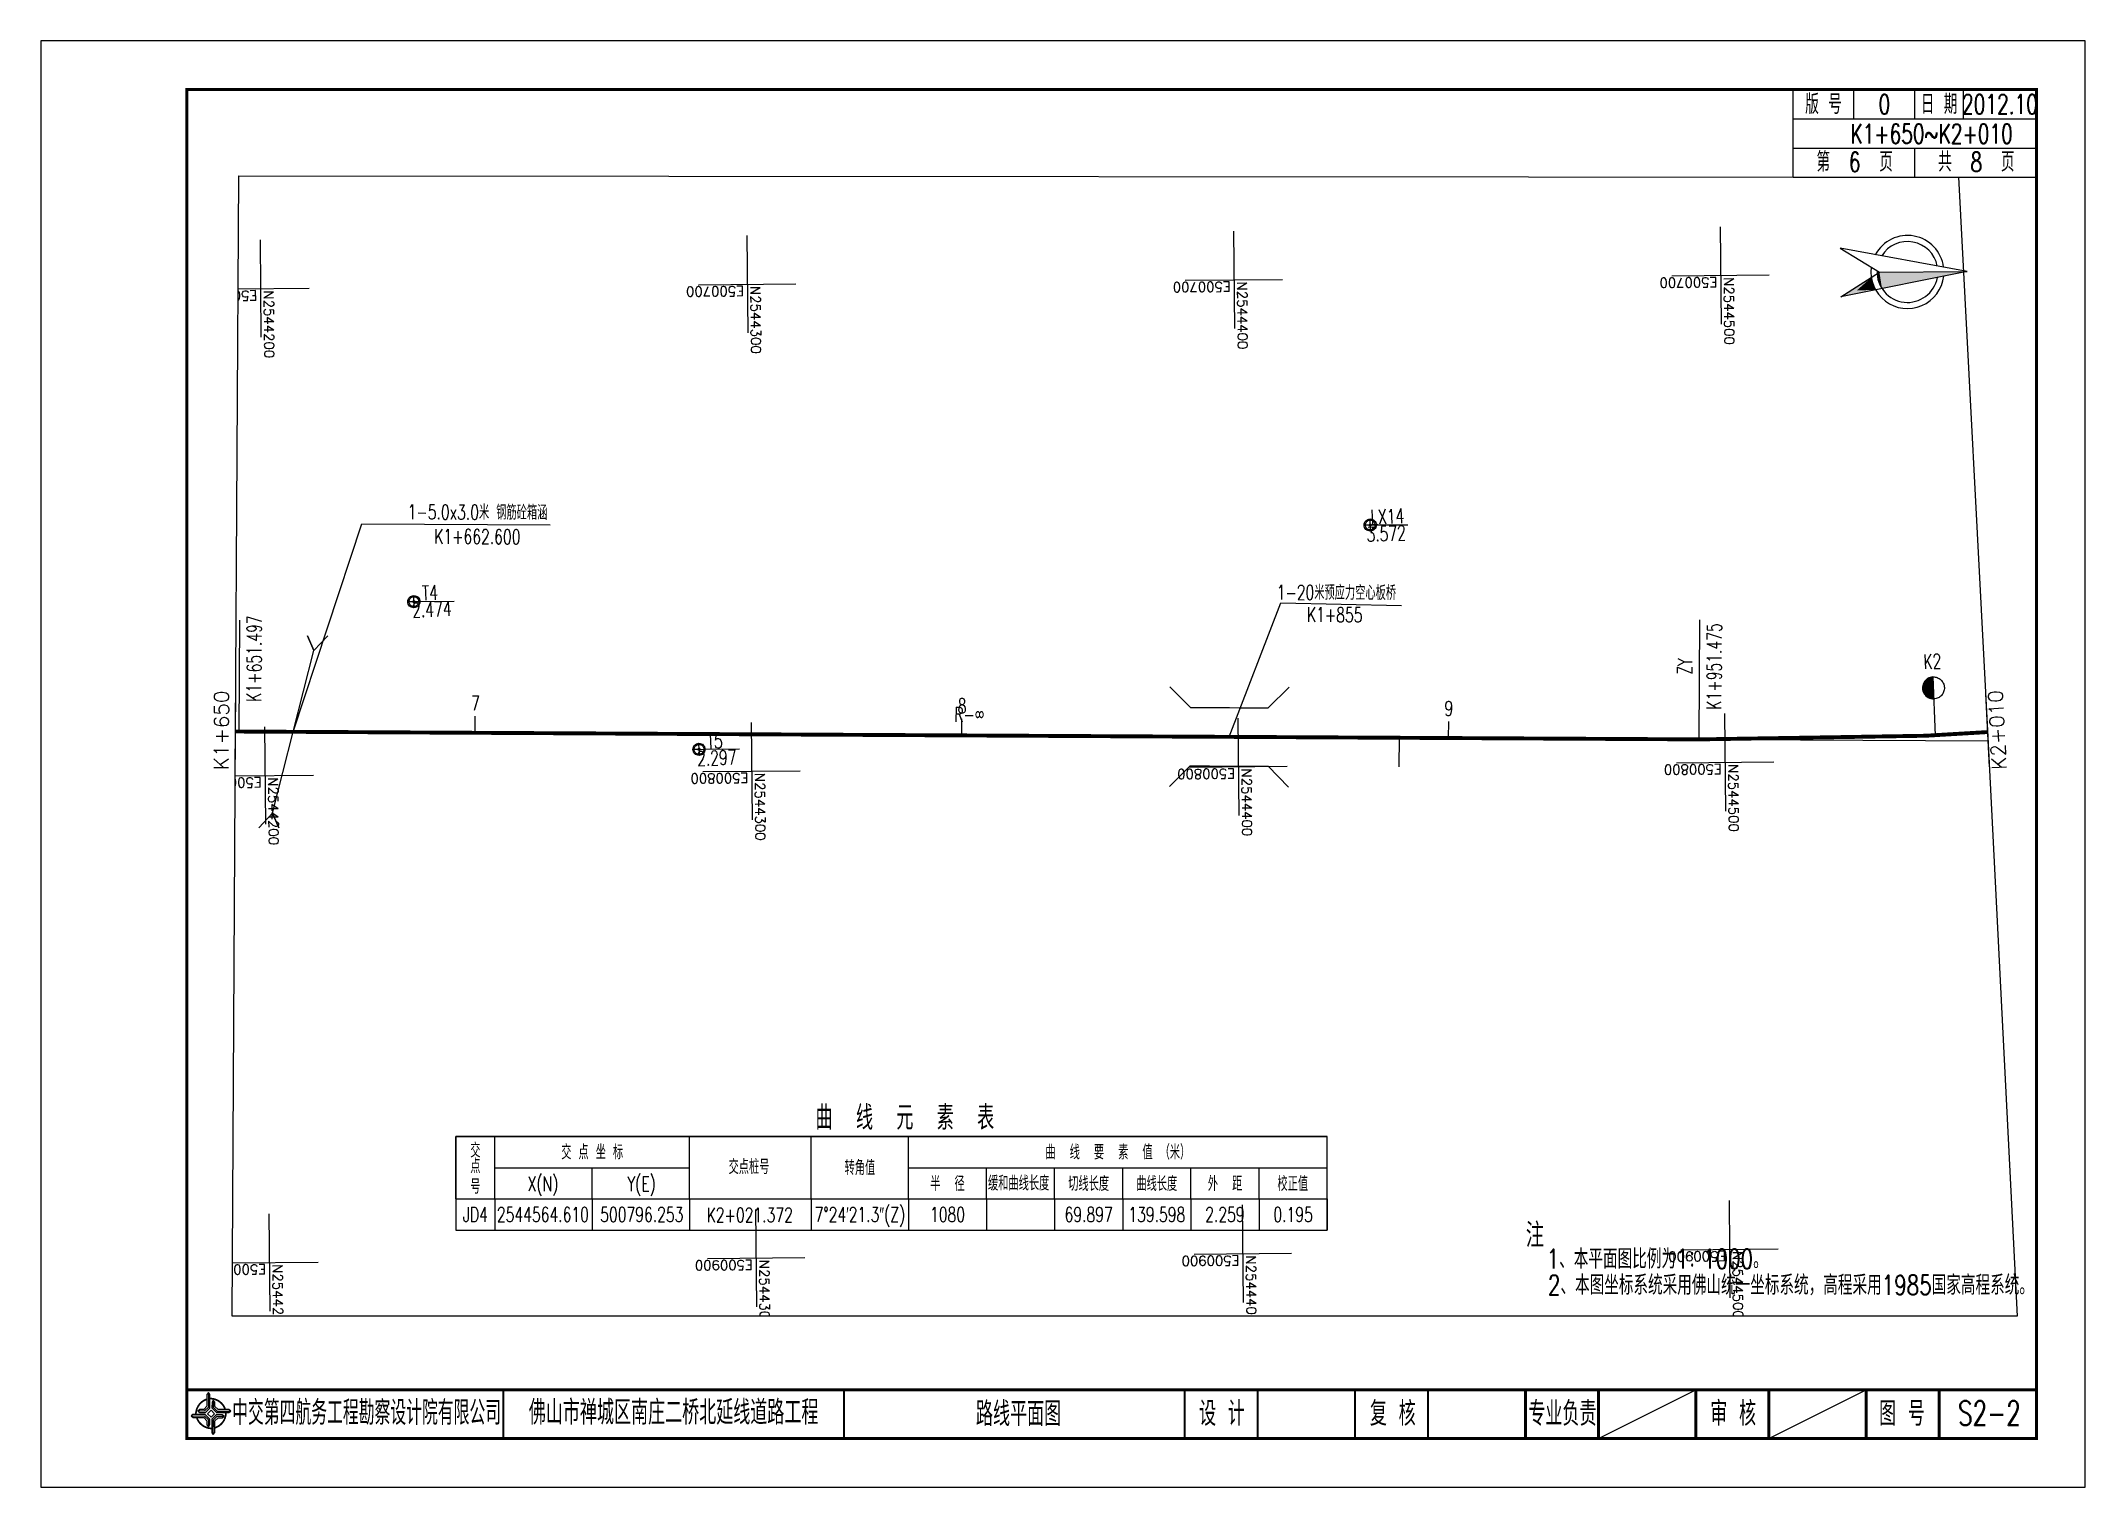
# Paper-space layout '平面图006' of a CAD drawing. Header units: inches, sheet in millimetres. Extents: x -7 to 413, y -20 to 277.
# The model-space entities are those that its viewports show. They can reach past a viewport. Long polylines and large blocks are cut down to what shows.
import ezdxf
from ezdxf.enums import TextEntityAlignment as Align

# ---------------------------------------------------------------- set-up
doc = ezdxf.new("R2010")
doc.units = ezdxf.units.IN
for name, color, linetype in [('canshu', 7, 'Continuous'), ('circle', 3, 'Continuous'), ('HIDE_B', 7, 'Continuous'), ('station', 6, 'Continuous'), ('zhix', 7, 'Continuous'), ('内起讫桩号', 7, 'Continuous'), ('图框', 7, 'Continuous'), ('坐标网', 2, 'Continuous'), ('控制导线点', 7, 'Continuous'), ('文字', 7, 'Continuous'), ('构造物', 5, 'Continuous'), ('标题栏', 7, 'Continuous'), ('桥梁', 6, 'Continuous'), ('次轮廓线', 7, 'Continuous'), ('红色线', 1, 'Continuous'), ('表头', 6, 'Continuous'), ('表线', 7, 'Continuous'), ('表行', 7, 'Continuous'), ('要素桩', 7, 'Continuous')]:
    doc.layers.add(name, color=color, linetype=linetype)
doc.styles.add('GTF_XW', font='simplex1.shx', dxfattribs={"width": 0.7, "bigfont": 'hztxt.shx'})
doc.styles.get("Standard").update_dxf_attribs({"font": 'simplex1.shx', "width": 0.7, "bigfont": 'hztxt.shx'})
doc.styles.add('内起讫桩号', font='simplex1.shx', dxfattribs={"width": 0.7, "bigfont": 'hztxt.shx'})
doc.styles.add('构造物', font='simplex1.shx', dxfattribs={"width": 0.75, "bigfont": 'hztxt.shx'})
doc.styles.add('桥梁', font='simplex1.shx', dxfattribs={"width": 0.75, "bigfont": 'hztxt.shx'})
doc.styles.add('表头', font='simplex1.shx', dxfattribs={"width": 0.7, "bigfont": 'hztxt.shx'})
doc.styles.add('表行', font='simplex1.shx', dxfattribs={"width": 0.7, "bigfont": 'hztxt.shx'})

# ---------------------------------------------------------------- blocks, each defined once
blk = doc.blocks.new('TK.SBZ')
at = {"layer": '标题栏'}
blk.add_line((-15, 0), (15, 0), dxfattribs=at)
at = {"layer": '内起讫桩号', "style": '内起讫桩号'}
blk.add_attdef('0001', text='', height=2.5, dxfattribs=at).set_placement((0, 1), align=Align.BOTTOM_CENTER)
blk = doc.blocks.new('TK.EBZ')
at = {"layer": '标题栏'}
blk.add_line((-15, 0), (15, 0), dxfattribs=at)
at = {"layer": '内起讫桩号', "style": '内起讫桩号'}
blk.add_attdef('0001', text='', height=2.5, dxfattribs=at).set_placement((0, -1), align=Align.TOP_CENTER)
blk = doc.blocks.new('*U18')
at = {"linetype": 'Continuous'}
for points in [[(7.37, -20.86), (4.74, -14.23), (2.1, -14.85)], [(7.37, -20.86), (2.1, -14.85), (10, -27.5)], [(7.37, -20.86), (7.24, -13.14), (4.74, -14.23)], [(7.37, -20.86), (10, -27.5), (7.24, -13.14)]]:
    blk.add_solid(points, dxfattribs=at)
blk = doc.blocks.new('*U17')
at = {"linetype": 'Continuous'}
for points in [[(0, 24.5), (0, -11.5), (6.74, -10.53)], [(0.62, -12.48), (6.74, -10.53), (0, -11.5)], [(6.74, -10.53), (0.62, -12.48), (3.8, -11.91)]]:
    blk.add_solid(points, dxfattribs=at)
blk = doc.blocks.new('TK.ZBZ')
for p, q in [((0, 24.5), (-10, -27.5)), ((0, -11.5), (0, 24.5)), ((0, 24.5), (10, -27.5)), ((-10, -27.5), (0, -11.5)), ((10, -27.5), (0, -11.5))]:
    blk.add_line(p, q)
for radius, start, end in [(15, 97.08036, 241.14858), (12.5, 100.83878, 237.39017), (15, 261.96927, 82.91964), (12.5, 267.17751, 79.16122)]:
    blk.add_arc((0, 0), radius, start, end)
at = {"linetype": 'Continuous'}
for name in ['*U17', '*U18']:
    blk.add_blockref(name, (0, 0), dxfattribs=at)
blk = doc.blocks.new('曲线元素表带坐标无要素桩表行')
at = {"layer": '表线'}
for p, q in [((-179, 0), (-179, -12.8)), ((-163, 0), (-163, -12.8)), ((-123, 0), (-123, -12.8)), ((-83, 0), (-83, -12.8)), ((-33, 0), (-33, -12.8)), ((7, 0), (7, -12.8)), ((39, 0), (39, -12.8)), ((67, 0), (67, -12.8)), ((95, 0), (95, -12.8)), ((123, 0), (123, -12.8)), ((151, 0), (151, -12.8)), ((179, 0), (179, -12.8)), ((-179, -12.8), (179, -12.8))]:
    blk.add_line(p, q, dxfattribs=at)
at = {"layer": '表行', "style": '表行'}
for tag, width, p in [('JDNAME', 0.75, (-171, -6.4)), ('XN', 0.75, (-143.25, -6.4)), ('YE', 0.75, (-102.62, -6.4)), ('JDZH', 0.75, (-58.27, -6.59)), ('ZHUANJ', 0.65, (-13, -6.4)), ('RR', 0.75, (23, -6.4)), ('S1_S2', 0.75, (53, -6.4)), ('T1_T2', 0.75, (81, -6.4)), ('SC', 0.75, (109, -6.4)), ('EE', 0.75, (137, -6.4)), ('S_T', 0.75, (165, -6.4))]:
    blk.add_attdef(tag, text='', height=4.5, dxfattribs=dict(at, width=width)).set_placement(p, align=Align.MIDDLE_CENTER)
blk = doc.blocks.new('曲线元素表带坐标无要素桩表头')
at = {"layer": '表线'}
for p, q in [((-179, 25.6), (179, 25.6)), ((-179, 0), (-179, 25.6)), ((179, 0), (179, 25.6))]:
    blk.add_line(p, q, dxfattribs=at)
at = {"layer": '表线', "color": 7}
for p, q in [((-163, 0), (-163, 25.6)), ((-83, 0), (-83, 25.6)), ((-33, 0), (-33, 25.6)), ((7, 0), (7, 25.6)), ((-163, 12.8), (-83, 12.8)), ((-123, 0), (-123, 12.8)), ((7, 12.8), (179, 12.8)), ((39, 0), (39, 12.8)), ((67, 0), (67, 12.8)), ((95, 0), (95, 12.8)), ((123, 0), (123, 12.8)), ((151, 0), (151, 12.8)), ((-179, 0), (179, 0))]:
    blk.add_line(p, q, dxfattribs=at)
at = {"layer": '表头', "color": 7, "style": '表头', "width": 0.7}
for s, height, p in [('曲  线  元  素  表', 10, (5.5, 33.38)), ('点', 6, (-171, 13.5)), ('交', 6, (-171, 20)), ('交 点 坐 标', 6, (-123, 19.25)), ('交点桩号', 6, (-58.56, 13.19)), ('曲  线  要  素  值 （米）', 6, (93, 19.2)), ('号', 6, (-171, 5.13)), ('X(N)', 6, (-143.25, 6.25)), ('Y(E)', 6, (-102.75, 6.25)), ('转角值', 6, (-13, 12.8)), ('半  径', 6, (23, 6.25)), ('缓和曲线长度', 6, (52.24, 6.45)), ('切线长度', 6, (81, 6.25)), ('曲线长度', 6, (109, 6.25)), ('外  距', 6, (137.06, 6.25)), ('校正值', 6, (164.88, 6.25))]:
    blk.add_text(s, height=height, dxfattribs=at).set_placement(p, align=Align.MIDDLE_CENTER)
blk = doc.blocks.new('tb')
at = {"lineweight": -3}
h = blk.add_hatch(color=256, dxfattribs=at)
h.paths.add_polyline_path([(-1.23, -0.13), (-3.78, -0.14), (-4.14, -0.41), (-1.4, -0.44), (-0.56, -1.24), (-0.54, -2.62), (-0.27, -2.2), (-0.26, -1.06)])
h.paths.add_polyline_path([(0.13, -1.08), (0.14, -3.86), (0.41, -4.26), (0.44, -1.24), (1.25, -0.43), (2.66, -0.43), (2.26, -0.16), (1.07, -0.15)])
h.paths.add_polyline_path([(1.08, 0.3), (3.62, 0.3), (4.02, 0.56), (1.25, 0.57), (0.43, 1.39), (0.43, 2.8), (0.16, 2.41), (0.15, 1.24)])
h.paths.add_polyline_path([(-0.28, 1.21), (-0.28, 3.99), (-0.56, 4.39), (-0.57, 1.41), (-1.38, 0.6), (-2.74, 0.56), (-2.33, 0.3), (-1.2, 0.29)])
for p, q in [((-0.56, 4.39), (-0.57, 1.41)), ((-1.38, 0.6), (-2.74, 0.56)), ((-0.57, 1.41), (-1.38, 0.6)), ((0.43, 2.8), (0.43, 1.39)), ((0.43, 1.39), (1.25, 0.57)), ((1.25, 0.57), (4.02, 0.56)), ((-4.14, -0.41), (-1.4, -0.44)), ((-1.4, -0.44), (-0.56, -1.24)), ((-0.56, -1.24), (-0.54, -2.62)), ((0.41, -4.26), (0.44, -1.24)), ((0.44, -1.24), (1.25, -0.43)), ((1.25, -0.43), (2.66, -0.43))]:
    blk.add_line(p, q, dxfattribs=at)
at = {"lineweight": -3, "flags": 128}
for points in [[(-0.9, 3.99), (-0.9, 1.58), (-1.53, 0.91), (-2.34, 0.91), (-2.74, 0.56), (-2.33, 0.3), (-1.2, 0.29), (-0.28, 1.21), (-0.28, 3.99), (-0.56, 4.39)], [(-0.04, 0.77), (0.68, 0.04), (-0.04, -0.69), (-0.77, 0.05)], [(3.62, 0.92), (1.43, 0.92), (0.77, 1.54), (0.77, 2.38), (0.43, 2.8), (0.16, 2.41), (0.15, 1.24), (1.08, 0.3), (3.62, 0.3), (4.02, 0.56)], [(-3.73, -0.76), (-1.54, -0.76), (-0.89, -1.39), (-0.89, -2.21), (-0.54, -2.62), (-0.27, -2.2), (-0.26, -1.06), (-1.23, -0.13), (-3.78, -0.14), (-4.14, -0.41)], [(0.75, -3.85), (0.75, -1.43), (1.4, -0.78), (2.26, -0.78), (2.66, -0.43), (2.26, -0.16), (1.07, -0.15), (0.13, -1.08), (0.14, -3.86), (0.41, -4.26)]]:
    blk.add_lwpolyline(points, close=True, dxfattribs=at)
at = {"lineweight": -3, "const_width": 0.35, "flags": 128}
for points in [[(-0.9, 3.02, 0.324167), (-3.16, -0.14)], [(2.88, 0.92, 0.324403), (-0.24, 3.15)], [(0.75, -2.86, 0.325418), (3.02, 0.26)], [(-2.98, -0.76, 0.322976), (0.14, -2.98)]]:
    blk.add_lwpolyline(points, format="xyb", dxfattribs=at)
blk = doc.blocks.new('123')
at = {"layer": '图框', "linetype": 'Continuous'}
for points in [[(-7.5, 277), (-7.5, -20)], [(412.5, 277), (-7.5, 277)], [(412.5, -20), (412.5, 277)], [(-7.5, -20), (412.5, -20)]]:
    blk.add_lwpolyline(points, dxfattribs=at)
blk = doc.blocks.new('公里标')
at = {"layer": 'station'}
h = blk.add_hatch(color=256, dxfattribs=at)
edge = h.paths.add_edge_path()
edge.add_arc((0, 13), 3, 90, 270)
edge.add_line((0, 10), (0, 16))
blk.add_line((0, 16), (0, 0), dxfattribs=at)
blk.add_lwpolyline([(0, 16, 1), (0, 10)], format="xyb", close=True, dxfattribs=at)
blk.add_lwpolyline([(0, 16, -1), (0, 10, -15.340907)], format="xyb", dxfattribs=at)
blk = doc.blocks.new('控制导线点')
at = {"layer": '控制导线点'}
for p, q in [((500961.792, 2543567.946, 3.298), (500960.192, 2543567.946)), ((500962.192, 2543568.346, 3.298), (500962.192, 2543569.946)), ((500962.192, 2543567.546, 3.298), (500962.192, 2543565.946)), ((500962.592, 2543567.946, 3.298), (500964.192, 2543567.946))]:
    blk.add_line(p, q, dxfattribs=at)
for centre, radius in [((500962.192, 2543567.946), 2.5), ((500962.192, 2543567.946), 2), ((500962.192, 2543567.946, 3.298), 0.4)]:
    blk.add_circle(centre, radius, dxfattribs=at)

msp = doc.modelspace()

# ---------------------------------------------------------------- linework, layer by layer
msp.add_line((500800.35, 2544433.05), (500794.35, 2544433.14))
at = {"layer": 'circle', "flags": 128}
msp.add_lwpolyline([(501098.74, 2542642), (501070.02, 2543056.24), (500722.15, 2543579.97), (500789.69, 2544110.56), (500796.25, 2544564.61), (500780.14, 2544704.36), (500785.15, 2545040.06)], dxfattribs=at)
at = {"layer": 'circle'}
for centre in [(500795.24, 2544494.72), (500790.91, 2544194.77)]:
    msp.add_circle(centre, 0, dxfattribs=at)
at = {"layer": 'station'}
for p, q in [((500794.5, 2544443.25), (500791.07, 2544443.3)), ((500793.06, 2544343.26), (500789.63, 2544343.31)), ((500791.61, 2544243.27), (500788.18, 2544243.32))]:
    msp.add_line(p, q, dxfattribs=at)
at = {"layer": 'zhix', "const_width": 0.8, "flags": 128}
msp.add_lwpolyline([(500779.06, 2544027.01, 0.028053), (500790.91, 2544194.77), (500795.24, 2544494.72, 0.032326), (500788.25, 2544634.05, -0.032451)], format="xyb", dxfattribs=at)
at = {"layer": '坐标网'}
for p, q in [((500700, 2544490), (500700, 2544510)), ((500800, 2544490), (500800, 2544510)), ((500900, 2544490), (500900, 2544510)), ((500690, 2544500), (500710, 2544500)), ((500790, 2544500), (500810, 2544500)), ((500890, 2544500), (500910, 2544500)), ((500700, 2544390), (500700, 2544410)), ((500800, 2544390), (500800, 2544410)), ((500900, 2544390), (500900, 2544410)), ((500690, 2544400), (500710, 2544400)), ((500790, 2544400), (500810, 2544400)), ((500890, 2544400), (500910, 2544400)), ((500700, 2544290), (500700, 2544310)), ((500800, 2544290), (500800, 2544310)), ((500900, 2544290), (500900, 2544310)), ((500690, 2544300), (500710, 2544300)), ((500790, 2544300), (500810, 2544300)), ((500890, 2544300), (500910, 2544300)), ((500700, 2544190), (500700, 2544210)), ((500800, 2544190), (500800, 2544210)), ((500900, 2544190), (500900, 2544210)), ((500690, 2544200), (500710, 2544200)), ((500790, 2544200), (500810, 2544200)), ((500890, 2544200), (500910, 2544200))]:
    msp.add_line(p, q, dxfattribs=at)
at = {"layer": '控制导线点'}
for p, q in [((500750.61, 2544428.78, 4.2), (500750.61, 2544435.3, 4.2)), ((500795.42, 2544290.47, -3.22), (500795.42, 2544297.55, -3.22)), ((500764.57, 2544232.17, -0.75), (500764.57, 2544239.19, -0.75))]:
    msp.add_line(p, q, dxfattribs=at)
at = {"layer": '构造物'}
msp.add_lwpolyline([(500791.07, 2544205.88), (500748.48, 2544220.4), (500749.04, 2544259.07)], dxfattribs=at)
at = {"layer": '构造物', "flags": 128}
msp.add_lwpolyline([(500810.72, 2544198.61), (500807.76, 2544201.46), (500810.78, 2544202.73), (500807.76, 2544201.46), (500774.38, 2544210.29), (500771.37, 2544209.02), (500774.38, 2544210.29), (500771.42, 2544213.15)], dxfattribs=at)
at = {"layer": '桥梁', "linetype": 'Continuous'}
for p, q in [((500766.44, 2544409.03), (500767.17, 2544433.79)), ((500793.85, 2544398.18), (500766.44, 2544409.03))]:
    msp.add_line(p, q, dxfattribs=at)
at = {"layer": '桥梁', "linetype": 'Continuous', "flags": 128}
for points in [[(500783.43, 2544386.08), (500787.73, 2544390.26), (500787.76, 2544392.26), (500787.79, 2544394.26), (500787.82, 2544396.26), (500787.85, 2544398.26), (500787.88, 2544400.26), (500787.91, 2544402.26), (500787.94, 2544404.26), (500787.97, 2544406.26), (500783.78, 2544410.57)], [(500803.91, 2544385.79), (500799.73, 2544390.09), (500799.76, 2544392.09), (500799.79, 2544394.09), (500799.82, 2544396.09), (500799.85, 2544398.09), (500799.88, 2544400.09), (500799.91, 2544402.09), (500799.94, 2544404.09), (500799.96, 2544406.09), (500804.27, 2544410.27)]]:
    msp.add_lwpolyline(points, dxfattribs=at)
at = {"layer": '要素桩'}
for p, q in [((500795.24, 2544494.72), (500770.69, 2544495.07)), ((500790.91, 2544194.77), (500768.07, 2544195.1))]:
    msp.add_line(p, q, dxfattribs=at)

# ---------------------------------------------------------------- block references
at = {"layer": 'station', "xscale": 0.75, "yscale": 0.75, "zscale": 0.75, "rotation": 91.74681840030591}
msp.add_blockref('公里标', (500794.85, 2544543.24), dxfattribs=at)
at = {"layer": '控制导线点', "xscale": 0.5, "yscale": 0.5, "zscale": 0.5}
for p in [(250269.51, 1272643.56, 0.35), (250314.33, 1272505.25, -3.22), (250283.47, 1272446.95, -0.75)]:
    msp.add_blockref('控制导线点', p, dxfattribs=at)

# ---------------------------------------------------------------- texts
at = {"layer": 'canshu', "style": 'GTF_XW', "width": 0.7}
for s, rotation, p in [('R-1080', 92.8755, (500789.72, 2544564.28)), ('JD4', 92.8755, (500800.75, 2544564.84)), ('R-∞', 89.1725, (500788.79, 2544344.81))]:
    msp.add_text(s, height=3, rotation=rotation, dxfattribs=at).set_placement(p, align=Align.MIDDLE)
at = {"layer": 'station', "style": 'GTF_XW', "width": 0.7}
for s, rotation, p in [('K2', 91.7468, (500781.15, 2544542.82)), ('9', 89.1725, (500789.93, 2544443.32)), ('8', 89.1725, (500788.49, 2544343.33)), ('7', 89.1725, (500787.04, 2544243.34))]:
    msp.add_text(s, height=3, rotation=rotation, dxfattribs=at).set_placement(p, align=Align.CENTER)
at = {"layer": '坐标网', "style": 'GTF_XW'}
for s, p in [('E500700', (500700.4, 2544499.33)), ('E500800', (500800.4, 2544499.33)), ('E500900', (500900.4, 2544499.33)), ('E500700', (500700.4, 2544399.33)), ('E500800', (500800.4, 2544399.33)), ('E500900', (500900.4, 2544399.33)), ('E500700', (500700.4, 2544299.33)), ('E500800', (500800.4, 2544299.33)), ('E500900', (500900.4, 2544299.33)), ('E500700', (500700.4, 2544199.33)), ('E500800', (500800.4, 2544199.33)), ('E500900', (500900.4, 2544199.33))]:
    msp.add_text(s, height=2, rotation=270, dxfattribs=at).set_placement(p)
for s, p in [('N2544500', (500700.4, 2544500.67)), ('N2544500', (500800.4, 2544500.67)), ('N2544500', (500900.4, 2544500.67)), ('N2544400', (500700.4, 2544400.67)), ('N2544400', (500800.4, 2544400.67)), ('N2544400', (500900.4, 2544400.67)), ('N2544300', (500700.4, 2544300.67)), ('N2544300', (500800.4, 2544300.67)), ('N2544300', (500900.4, 2544300.67)), ('N2544200', (500700.4, 2544200.67)), ('N2544200', (500800.4, 2544200.67)), ('N2544200', (500900.4, 2544200.67))]:
    msp.add_text(s, height=2, dxfattribs=at).set_placement(p)
at = {"layer": '控制导线点', "ltscale": 1000, "width": 0.7}
for s, p in [('LX14', (500748.77, 2544434.55, 1.95)), ('3.572', (500752.26, 2544434.84, 1.95)), ('T5', (500793.71, 2544294.09, -5.47)), ('2.297', (500797.06, 2544296.89, -5.47)), ('2.474', (500766.04, 2544238.63, -3)), ('T4', (500762.71, 2544235.87, -3))]:
    msp.add_text(s, height=3, rotation=91.9824, dxfattribs=at).set_placement(p, align=Align.MIDDLE_RIGHT)
at = {"layer": '构造物', "style": '构造物', "width": 0.7}
for s, p in [('1-5.0x3.0米 钢筋砼箱涵', (500746.32, 2544244.15)), ('K1+662.600', (500751.32, 2544244.07))]:
    msp.add_text(s, height=3, rotation=89.1725, dxfattribs=at).set_placement(p, align=Align.MIDDLE_CENTER)
at = {"layer": '桥梁', "linetype": 'Continuous', "style": '桥梁', "width": 0.7}
for s, p in [('1-20米预应力空心板桥', (500764.59, 2544432.72)), ('K1+855', (500769.04, 2544425.78))]:
    msp.add_text(s, height=3, rotation=89.1725, dxfattribs=at).set_placement(p, align=Align.MIDDLE_RIGHT)
at = {"layer": '要素桩', "style": 'GTF_XW', "width": 0.7}
for s, rotation, p in [('QZ', 182.8755, (500779.17, 2544560.75)), ('K1+951.475', 179.1725, (500780.29, 2544497.94)), ('ZY', 179.1725, (500780.2, 2544491.94)), ('K1+651.497', 179.1725, (500775.96, 2544197.99)), ('YZ', 179.1725, (500775.87, 2544191.99))]:
    msp.add_text(s, height=3, rotation=rotation, dxfattribs=at).set_placement(p, align=Align.MIDDLE)

psp = doc.layouts.new('平面图006')

# ---------------------------------------------------------------- linework, layer by layer
at = {"layer": 'HIDE_B', "flags": 128}
psp.add_lwpolyline([(31.79, 15.09), (32.48, 135.39), (33.16, 249.26), (386.51, 249), (392.45, 135.39), (398.57, 15.09), (31.79, 15.09)], close=True, dxfattribs=at)
at = {"layer": '图框', "linetype": 'Continuous'}
for p, q in [((312.5, -10), (332.5, 0)), ((347.5, -10), (367.5, 0))]:
    psp.add_line(p, q, dxfattribs=at)
at = {"layer": '图框', "linetype": 'Continuous', "const_width": 0.6}
for points in [[(402.5, 267), (22.5, 267), (22.5, -10), (402.5, -10), (402.5, 267)], [(22.5, 0), (402.5, 0)], [(297.5, -10), (297.5, 0)], [(297.5, -10), (297.5, 0)], [(312.5, -10), (312.5, 0)], [(332.5, -10), (332.5, 0)], [(347.5, -10), (347.5, 0)], [(367.5, -10), (367.5, 0)], [(382.5, -10), (382.5, 0)]]:
    psp.add_lwpolyline(points, dxfattribs=at)
at = {"layer": '图框', "const_width": 0.4}
for points in [[(87.5, 0.03), (87.5, -9.97)], [(157.5, -9.97), (157.5, 0.03)], [(227.5, -10), (227.5, 0)], [(242.5, -10), (242.5, 0)], [(262.5, -10), (262.5, 0)], [(277.5, -10), (277.5, 0)]]:
    psp.add_lwpolyline(points, dxfattribs=at)
at = {"layer": '文字'}
for p, q in [((352.5, 249), (352.5, 267)), ((365, 261), (365, 267)), ((377.5, 261), (377.5, 267)), ((352.5, 261), (402.5, 261)), ((352.5, 255), (402.5, 255)), ((377.5, 249), (377.5, 255)), ((352.5, 249), (402.5, 249))]:
    psp.add_line(p, q, dxfattribs=at)
at = {"layer": '次轮廓线'}
psp.add_line((387.5, 261), (387.5, 267), dxfattribs=at)
at = {"layer": '红色线'}
for p, q in [((77.77, 51.98), (77.77, 32.78)), ((256.77, 51.98), (77.77, 51.98)), ((256.77, 32.78), (256.77, 51.98)), ((77.77, 32.78), (256.77, 32.78))]:
    psp.add_line(p, q, dxfattribs=at)

# ---------------------------------------------------------------- block references
psp.add_blockref('123', (0, 0))
at = {"xscale": 0.5, "yscale": 0.5, "zscale": 0.5}
psp.add_blockref('曲线元素表带坐标无要素桩表头', (167.27, 39.18), dxfattribs=at)
ref = psp.add_blockref('曲线元素表带坐标无要素桩表行', (167.27, 39.18), dxfattribs=dict(xscale=0.5, yscale=0.5, zscale=0.5))
ref.add_attrib('JDNAME', 'JD4', dxfattribs={"layer": '表行', "height": 3, "style": '表行', "width": 0.7}).set_placement((81.77, 35.98), align=Align.MIDDLE_CENTER)
ref.add_attrib('YE', '500796.253', dxfattribs={"layer": '表行', "height": 3, "style": '表行', "width": 0.7}).set_placement((115.96, 35.98), align=Align.MIDDLE_CENTER)
ref.add_attrib('XN', '2544564.610', dxfattribs={"layer": '表行', "height": 3, "style": '表行', "width": 0.7}).set_placement((95.64, 35.98), align=Align.MIDDLE_CENTER)
ref.add_attrib('JDZH', 'K2+021.372', dxfattribs={"layer": '表行', "height": 3, "style": '表行', "width": 0.7}).set_placement((138.14, 35.88), align=Align.MIDDLE_CENTER)
ref.add_attrib('ZHUANJ', '7°24′21.3″(Z)', dxfattribs={"layer": '表行', "height": 3, "style": '表行', "width": 0.7}).set_placement((160.77, 35.98), align=Align.MIDDLE_CENTER)
ref.add_attrib('RR', '1080', dxfattribs={"layer": '表行', "height": 3, "style": '表行', "width": 0.7}).set_placement((178.77, 35.98), align=Align.MIDDLE_CENTER)
ref.add_attrib('T1_T2', '69.897', dxfattribs={"layer": '表行', "height": 3, "style": '表行', "width": 0.7}).set_placement((207.77, 35.98), align=Align.MIDDLE_CENTER)
ref.add_attrib('SC', '139.598', dxfattribs={"layer": '表行', "height": 3, "style": '表行', "width": 0.7}).set_placement((221.77, 35.98), align=Align.MIDDLE_CENTER)
ref.add_attrib('EE', '2.259', dxfattribs={"layer": '表行', "height": 3, "style": '表行', "width": 0.7}).set_placement((235.77, 35.98), align=Align.MIDDLE_CENTER)
ref.add_attrib('S_T', '0.195', dxfattribs={"layer": '表行', "height": 3, "style": '表行', "width": 0.7}).set_placement((249.77, 35.98), align=Align.MIDDLE_CENTER)
at = {"lineweight": -3}
psp.add_blockref('tb', (27.5, -4.97), dxfattribs=at)
at = {"layer": '标题栏', "xscale": 0.5000000000000223, "yscale": 0.4999999999999943, "zscale": 0.5, "rotation": 270.5185504659554}
psp.add_blockref('TK.ZBZ', (376, 229.54), dxfattribs=at)
at = {"layer": '标题栏'}
ref = psp.add_blockref('TK.SBZ', (32.48, 135.39), dxfattribs=dict(at, xscale=0.5000000000000036, yscale=0.5000000000000036, zscale=0.5, rotation=89.667935628209))
ref.add_attrib('0001', 'K1+650', dxfattribs={"layer": '内起讫桩号', "height": 3, "rotation": 89.6679, "style": '内起讫桩号'}).set_placement((31.98, 135.4), align=Align.BOTTOM_CENTER)
ref = psp.add_blockref('TK.EBZ', (392.45, 135.39), dxfattribs=dict(at, xscale=0.5000000000000152, yscale=0.5000000000000152, zscale=0.5, rotation=92.91434875345126))
ref.add_attrib('0001', 'K2+010', dxfattribs={"layer": '内起讫桩号', "height": 3, "rotation": 92.9143, "style": '内起讫桩号'}).set_placement((392.95, 135.42), align=Align.TOP_CENTER)

# ---------------------------------------------------------------- texts
at = {"layer": '图框', "width": 0.75}
for s, height, p in [('注', 5, (297.58, 29.23)), ('   1、本平面图比例为1：1000。', 4, (295.16, 24.86)), ('   2、本图坐标系统采用佛山统一坐标系统，高程采用1985国家高程系统。', 4, (295.42, 19.49))]:
    psp.add_text(s, height=height, dxfattribs=at).set_placement(p)
at = {"layer": '图框'}
for s, width, p in [('中交第四航务工程勘察设计院有限公司', 0.65, (59.43, -4.72)), ('佛山市禅城区南庄二桥北延线道路工程', 0.7, (122.5, -4.66)), ('设 计', 0.7, (235.16, -4.91)), ('复 核', 0.7, (270.26, -4.91))]:
    psp.add_text(s, height=5, dxfattribs=dict(at, width=width)).set_placement(p, align=Align.MIDDLE_CENTER)
at = {"layer": '图框', "linetype": 'Continuous', "width": 0.7}
for s, p in [('专业负责', (305.11, -4.91)), ('审 核', (340.19, -4.91)), ('图 号', (374.88, -4.91)), ('S2-2', (392.84, -4.8))]:
    psp.add_text(s, height=5, dxfattribs=at).set_placement(p, align=Align.MIDDLE_CENTER)
at = {"layer": '图框', "width": 0.7}
psp.add_attdef('路线平面图', text='图 纸 名 称', height=5, dxfattribs=at).set_placement((193.37, -4.97), align=Align.MIDDLE_CENTER)
at = {"layer": '文字', "width": 0.7}
for s, p in [('版 号', (358.75, 264)), ('0', (371.25, 264)), ('日 期', (382.5, 264)), ('2012.10', (395, 264))]:
    psp.add_text(s, height=4, dxfattribs=at).set_placement(p, align=Align.MIDDLE_CENTER)
for s, p in [('K1+650~K2+010', (364.27, 255.93)), ('第  6  页', (357.31, 250.16)), ('共  8  页', (382.31, 250.16))]:
    psp.add_text(s, height=4, dxfattribs=at).set_placement(p)

# ---------------------------------------------------------------- viewports
at = {"layer": 'HIDE_B', "lineweight": 0, "view_twist_angle": -89.48144953}
vp = psp.add_viewport(center=(215.18, 132.17), size=(366.79, 234.1682), view_center_point=(2548804.83, -477747.7), view_height=234.1682, dxfattribs=at)
vp.dxf.flags = 0x10000  # cut along an outline
vp.dxf.clipping_boundary_handle = psp.add_lwpolyline([(31.79, 15.09), (32.48, 135.39), (33.16, 249.26), (386.51, 249), (392.45, 135.39), (398.57, 15.09), (31.79, 15.09)], format="xyb", close=True, dxfattribs={"invisible": 1}).dxf.handle

doc.saveas('drawing.dxf')
